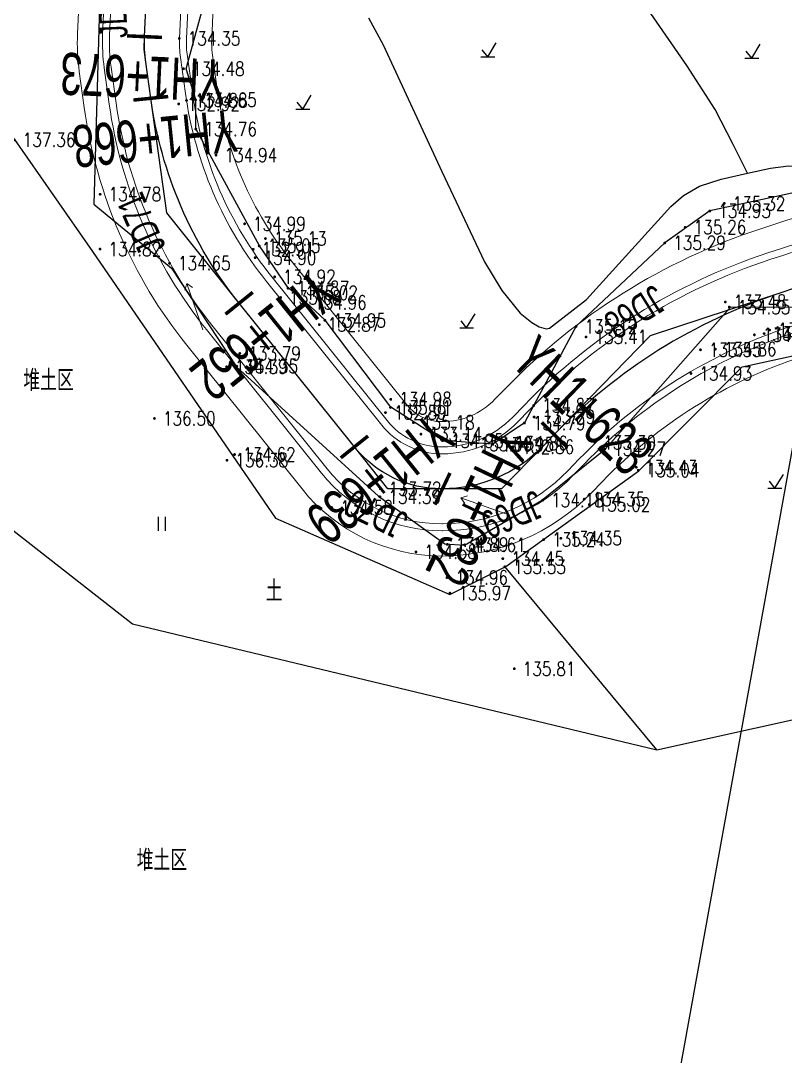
# Model space of a CAD drawing. Extents: x 529262 to 576451, y 2694391 to 2717535.
# Drawn here: x 562870.4 to 562925.1, y 2710456.8 to 2710530.8 of the extents above; entities that cross this region are included whole.
import ezdxf
from ezdxf.enums import TextEntityAlignment as Align
from ezdxf.xclip import XClip

# ---------------------------------------------------------------- set-up
doc = ezdxf.new("R2010")
doc.units = 0
doc.header["$XCLIPFRAME"] = 0
doc.linetypes.add('DASHED', pattern=[19.049999999999997, 12.7, -6.35])
for name, color, linetype in [('DMTZ', 8, 'Continuous'), ('GCD', 8, 'Continuous'), ('PP-COM', 7, 'Continuous'), ('RD-红线', 7, 'Continuous'), ('ZBTZ', 8, 'Continuous'), ('ZJ', 7, 'Continuous'), ('交点标注', 3, 'Continuous'), ('桩号标注_YH', 2, 'Continuous'), ('道路中线_04护管挡墙', 7, 'Continuous')]:
    doc.layers.add(name, color=color, linetype=linetype)
doc.layers.add('SXSS', color=5, linetype='Continuous', lineweight=0)
doc.styles.add('EICAD', font='fsdb_e.shx', dxfattribs={"width": 0.707, "height": 2, "bigfont": 'tjhzf.shx'})
doc.styles.add('HZ', font='rs.shx', dxfattribs={"width": 0.8, "bigfont": 'hztxt.shx'})
doc.styles.add('JieTuHzTxt', font='smsim.shx', dxfattribs={"width": 0.7, "bigfont": 'smfs.shx'})
doc.linetypes.add('10421', pattern='A,2,[150,AAA.SHX,S=0.5,R=0,X=0,Y=0.5],1e-11', length=2.00000000001)
doc.linetypes.add('1161', pattern='A,0,[149,AAA.SHX,S=0.15,R=0,X=0,Y=0],-1.6', length=1.6)

# ---------------------------------------------------------------- blocks, each defined once
blk = doc.blocks.new('A$C19FD0107')
at = {"layer": 'RD-红线', "color": 8, "linetype": 'Continuous', "flags": 128}
blk.add_lwpolyline([(-8049.390129506588, 16236.88963261014), (-8099.522727265954, 15960.03406273574)], dxfattribs=at)
blk = doc.blocks.new('GC200')
at = {"linetype": 'Continuous', "const_width": 0.2, "flags": 128}
blk.add_lwpolyline([(-0.1, 0, 1), (0.1, 0, 1)], format="xyb", close=True, dxfattribs=at)
blk = doc.blocks.new('gc123')
at = {"color": 8}
for p, q in [((0, 0), (1.199999999999999, 2)), ((-1, 0), (1, 0)), ((0, 0), (-0.8, 1))]:
    blk.add_line(p, q, dxfattribs=at)
blk = doc.blocks.new('gc086')
at = {"color": 8}
for p, q in [((0, 0), (7, 0)), ((7, 0), (6.180847955711008, 0.573576436351046)), ((7, 0), (6.180847955711008, -0.5735764363510459))]:
    blk.add_line(p, q, dxfattribs=at)
blk = doc.blocks.new('gc121')
at = {"color": 8}
for p, q in [((-0.5, -1), (-0.5, 1)), ((0.5, -1), (0.5, 1))]:
    blk.add_line(p, q, dxfattribs=at)

msp = doc.modelspace()

# ---------------------------------------------------------------- linework, layer by layer
at = {"layer": 'DMTZ', "linetype": '10421', "flags": 128}
for points in [[(562974.75, 2710442.749), (562972.221, 2710448.106), (562970.53, 2710457.924), (562970.588, 2710462.816), (562968.785, 2710465.91), (562965.618, 2710470.107), (562964.715, 2710471.076), (562964.683, 2710472.686), (562965.951, 2710474.902), (562968.103, 2710485.167), (562969.614, 2710489.535), (562971.349, 2710495.807), (562974.751, 2710500.717), (562975.7885147439, 2710507.82364642), (562974.8793593798, 2710510.16654406), (562971.3097883859, 2710515.17943116), (562964.213, 2710518.086), (562956.712, 2710519.931), (562939.506, 2710518.475), (562935.726, 2710518.126), (562931.762, 2710518.288), (562929.3, 2710519.315), (562919.688, 2710517.249), (562916.468, 2710514.965), (562910.131, 2710508.998), (562907.098, 2710503.349), (562906.436, 2710502.096), (562904.175, 2710500.572), (562900.581, 2710500.839), (562896.864, 2710503.212), (562892.174, 2710509.435), (562890.793, 2710510.72), (562889.538, 2710511.732), (562887.479, 2710514.751), (562882.949, 2710523.099), (562882.932, 2710525.189), (562882.2380977372, 2710527.399296024), (562883.799, 2710533.091), (562883.971, 2710540.381), (562884.533, 2710541.159), (562880.615, 2710548.025), (562877.384, 2710551.024), (562873.585, 2710553.819), (562871.27, 2710555.417), (562866.187, 2710554.863), (562864.035, 2710554.128), (562862.653, 2710554.187), (562854.416, 2710552.946), (562849.3, 2710552.984), (562844.828, 2710554.167), (562838.817, 2710556.934), (562838.273, 2710558.715), (562837.129, 2710561.856), (562835.427, 2710564.474), (562828.384, 2710572.825), (562826.351, 2710574.034), (562816.192, 2710586.281), (562809.61, 2710595.308), (562807.629, 2710596.472), (562803.713, 2710599.951), (562798.177, 2710607.245), (562792.142, 2710614.012), (562783.976, 2710622.925), (562784.5828301851, 2710624.317657849), (562785.211, 2710624.551), (562787.2, 2710623.094), (562788.7788755939, 2710623.401217018), (562790.508, 2710625.592), (562788.742, 2710630.515), (562788.088, 2710634.638), (562786.78, 2710636.602), (562786.639, 2710640.923), (562787.825, 2710645.241), (562787.853, 2710649.099), (562784.409, 2710653.639), (562785.16, 2710656.358), (562788.285, 2710662.328), (562794.012, 2710668.105), (562797.95, 2710670.849), (562807.487, 2710674.38), (562815.068, 2710676.668), (562817.722, 2710679.886), (562819.808, 2710683.864), (562817.75, 2710692.913), (562819.815, 2710697.495), (562820.162, 2710700.927), (562819.299, 2710705.399), (562817.923, 2710708.322), (562815.977, 2710712.962), (562813.994, 2710719.447), (562811.415, 2710723.52), (562810.6813922131, 2710763.290965233), (562817.6759100298, 2710808.527753309), (562821.8706644834, 2710812.379483276)], [(562841.557, 2710548.639), (562847.9101189369, 2710545.822057321), (562851.6253475606, 2710544.98462709), (562858.266, 2710543.426), (562860.507, 2710543.332), (562868.946, 2710546.524), (562874.207, 2710544.055), (562875.139, 2710542.395), (562876.284, 2710540.199), (562875.6569799479, 2710517.710590817)], [(562875.6569799479, 2710517.710590817), (562881.2096401585, 2710513.136962484), (562885.8431388825, 2710506.104024294), (562896.000156, 2710496.867496503), (562900.7433575162, 2710493.456907781), (562902.1508789615, 2710493.360564189), (562907.6460523225, 2710496.539927071), (562912.2171274893, 2710500.241607559), (562921.1455004993, 2710510.357186281), (562930.0326638538, 2710510.406242661), (562938.4989639116, 2710510.977422099), (562949.5544111542, 2710513.397228802), (562960.7241838808, 2710510.917154916), (562965.900569844, 2710508.986744726), (562966.3440000489, 2710506.266222232), (562965.2347387028, 2710499.058734157), (562962.1308346156, 2710488.921390429), (562959.7643030626, 2710481.926135489), (562959.3002978488, 2710474.520269713), (562961.6937498626, 2710463.040329047), (562963.5581915622, 2710459.007735341), (562967.210702914, 2710448.677929373), (562970.6649546735, 2710436.492808566), (562971.9549540539, 2710429.863424606), (562968.7550809688, 2710422.750517037), (562967.8558039883, 2710417.670041609), (562961.7334924304, 2710408.390111475), (562959.0452154493, 2710402.617356841), (562949.5074524239, 2710394.865299786), (562946.6224902859, 2710390.925632931), (562942.6737345892, 2710379.153828388), (562939.6081059823, 2710372.623244184), (562934.0775555337, 2710360.813837247), (562930.1231819652, 2710353.403101703), (562927.2984181283, 2710352.257563191)]]:
    msp.add_lwpolyline(points, dxfattribs=at)
at = {"layer": 'DMTZ', "linetype": '10421'}
for points in [[(562851.6253475606, 2710544.98462709), (562856.7621717792, 2710535.737266185), (562865.932, 2710526.987), (562869.974, 2710522.335), (562875.5631839988, 2710514.346548987)], [(562875.5631839988, 2710514.346548987), (562888.6289473693, 2710495.290743354), (562901.1039390189, 2710489.842846645), (562905.0860591556, 2710491.836516971), (562914.5993318317, 2710498.673232114), (562921.9861655416, 2710506.108200987), (562928.7880964784, 2710507.585175563), (562940.8005022918, 2710508.345655843), (562947.4589568337, 2710509.7851253), (562960.3125644285, 2710508.266639141), (562962.9493382861, 2710506.973056026), (562963.7163984707, 2710505.439924085), (562962.997191582, 2710501.625466816), (562960.00726708, 2710489.672574984), (562957.2688824977, 2710483.40365115), (562956.7657788033, 2710474.443040417), (562958.1761867136, 2710463.187400912), (562963.3491733274, 2710448.930670954), (562968.1346102675, 2710435.076508506), (562966.6111219786, 2710428.484569198), (562964.283, 2710426.124)], [(562859.8497388082, 2710502.248493188), (562878.4213185481, 2710487.748831274), (562915.8853067025, 2710478.730757921), (562929.8618966059, 2710481.834375524), (562947.7578474227, 2710478.804650787), (562952.276, 2710466.641), (562956.312, 2710458.678), (562957.437, 2710448.749), (562960.849, 2710434.711), (562962.894, 2710429.434), (562964.283, 2710426.124), (562963.631, 2710423.873), (562959.426, 2710415.623), (562955.6416309146, 2710407.193488419), (562937.3592726418, 2710382.773345858), (562927.2458438115, 2710362.079754581), (562924.8596661334, 2710351.275596694), (562923.9404885652, 2710345.47398368), (562923.6828423964, 2710342.281494865)]]:
    msp.add_lwpolyline(points, dxfattribs=at)
at = {"layer": 'ZBTZ', "linetype": 'Continuous'}
for points in [[(562922.3766494417, 2710519.937038125), (562924.0133767237, 2710520.299625708), (562925.2936494417, 2710520.454038125), (562927.8540172962, 2710520.370736363), (562930.1186494417, 2710520.165038125), (562932.5596494417, 2710519.939038124), (562931.7068956412, 2710521.87804618), (562930.2376494417, 2710524.782038125), (562925.6206494417, 2710531.848038124), (562922.9256494417, 2710536.053038124), (562918.5296494417, 2710542.466038125), (562913.6286494418, 2710550.990038124), (562912.3865977722, 2710553.619537732), (562911.1656494417, 2710556.720038124), (562910.5524483002, 2710558.359675947), (562909.8684426473, 2710560.753282866), (562909.7576494417, 2710561.488038125), (562909.7940895812, 2710562.106193235), (562910.0186494417, 2710562.532038125)], [(562895.2716494417, 2710531.036038124), (562896.3290630884, 2710529.102153602), (562900.5286494417, 2710520.043038125), (562903.5716494417, 2710513.604038124), (562904.8148236907, 2710511.543826762), (562906.1166494417, 2710509.943038125), (562906.9465620001, 2710509.269224575), (562907.4717036072, 2710508.964357486), (562907.9776494417, 2710508.807038125), (562908.2256494417, 2710508.864038125), (562910.8676494417, 2710510.905038124), (562916.8806494417, 2710517.551038125), (562917.7888067869, 2710518.34983106), (562918.9446494417, 2710519.010038124), (562920.491482545, 2710519.511297117), (562922.3766494417, 2710519.937038125), (562921.3558813888, 2710521.986197375), (562920.0586494417, 2710524.490038124), (562918.0284625746, 2710527.622552531), (562910.0605331532, 2710539.186545534)]]:
    msp.add_lwpolyline(points, dxfattribs=at)
at = {"layer": 'ZBTZ', "linetype": '1161', "flags": 128}
msp.add_lwpolyline([(562915.8853067025, 2710478.730757921), (562905.034, 2710491.83)], dxfattribs=at)
at = {"layer": '交点标注', "linetype": 'DASHED'}
for p, q in [((562879.2333940351, 2710528.772393317), (562879.2747124804, 2710529.690023323)), ((562879.359936114, 2710527.862591612), (562879.2333940351, 2710528.772393317)), ((562880.857956334, 2710517.092250531), (562879.7185765357, 2710525.284068562)), ((562886.0341175668, 2710510.641558795), (562880.857956334, 2710517.092250531)), ((562924.7505384476, 2710511.385920422), (562915.4072815564, 2710508.3119717)), ((562915.4072815564, 2710508.3119717), (562908.5550585868, 2710501.255580947)), ((562896.6728346694, 2710497.383261495), (562894.2710007182, 2710500.376501026)), ((562907.7404904547, 2710500.416742068), (562904.7947798234, 2710497.383261495)), ((562900.5105799988, 2710497.383261495), (562896.6728346694, 2710497.383261495)), ((562904.7947798234, 2710497.383261495), (562900.5663976846, 2710497.383261495))]:
    msp.add_line(p, q, dxfattribs=at)
at = {"layer": '桩号标注_YH', "const_width": 0.25}
for points in [[(562878.0259777205, 2710529.746250537), (562880.5234472402, 2710529.633796108)], [(562878.4748717346, 2710525.158775433), (562880.9622813365, 2710525.409361691)], [(562885.0591833041, 2710509.859252471), (562887.0090518293, 2710511.423865118)], [(562909.451820183, 2710500.384766018), (562907.6582969904, 2710502.126395875)], [(562893.2960664557, 2710499.594194702), (562895.2459349809, 2710501.158807349)], [(562900.0296486077, 2710496.254368042), (562901.1031467614, 2710498.512154948)]]:
    msp.add_lwpolyline(points, dxfattribs=at)
at = {"layer": '道路中线_04护管挡墙', "color": 8, "lineweight": 0}
for points in [[(562960.0764426859, 2710519.149268597), (562940.9816723407, 2710519.014932569, 0.07785977487481188), (562924.2409722245, 2710516.271380206), (562923.2504315012, 2710515.945490484, 0.1211447737828787), (562905.1114940571, 2710504.599510272), (562904.2969259251, 2710503.760671393, -0.2027299054131762), (562900.5663976846, 2710502.183261495), (562900.5105799993, 2710502.183261495, -0.2274502999238885), (562898.014748287, 2710503.380557308), (562889.7778651353, 2710513.645615076, -0.1353204298636679), (562884.4728106692, 2710525.945323281), (562884.1141702477, 2710528.523846331, -0.0458315151886478), (562884.0698539581, 2710529.47411082), (562884.2054543832, 2710532.48562343, 0.1198428865834976), (562881.0421636851, 2710548.624463084, 0.2913589288568197), (562873.4720723897, 2710553.494574644), (562863.7713512237, 2710553.539733984, -0.07864198354872523), (562849.8244240409, 2710555.81361488), (562849.1654211673, 2710556.030961242, -0.1356490869078674), (562837.9956920339, 2710563.481106193), (562821.3256918369, 2710582.761487902, 0.002774951701476491)], [(562960.0891057794, 2710517.34931314), (562940.9943354344, 2710517.214977113, 0.07785977487458612), (562924.8035123294, 2710514.561541433), (562923.8129716062, 2710514.235651711, 0.1211447737826425), (562906.4028307557, 2710503.345536775), (562905.5882626236, 2710502.506697896, -0.2027299054130448), (562900.5663976846, 2710500.383261495), (562900.5105799993, 2710500.383261495, -0.2274502999230807), (562896.6108429488, 2710502.254036202), (562888.3739597971, 2710512.519093971, -0.1353204298614418), (562882.6899728691, 2710525.697352761), (562882.3313324476, 2710528.275875811, -0.04583151519263945), (562882.271675904, 2710529.555078009), (562882.407276329, 2710532.566590618, 0.1198428865827126), (562879.4076041153, 2710547.870662704, 0.2913589288522363), (562873.4636930197, 2710551.694594148), (562863.7629718538, 2710551.739753488, -0.07864198354886269), (562849.2606360662, 2710554.104187163), (562848.6016331929, 2710554.321533524, -0.1356490869093062), (562836.634066264, 2710562.303831687), (562819.9640660669, 2710581.584213396, 0.002774951700734579)], [(562960.0926233053, 2710516.849325514), (562940.9978529605, 2710516.714989486, 0.07785977487405749), (562924.9597734696, 2710514.086586218), (562923.9692327464, 2710513.760696496, 0.1211447737834337), (562906.7615353942, 2710502.997210803), (562905.9469672622, 2710502.158371924, -0.2027299054123823), (562900.5663976846, 2710499.883261495), (562900.5105799993, 2710499.883261495, -0.2274502999202417), (562896.2208692437, 2710501.941113672), (562887.983986092, 2710512.206171441, -0.1353204298607456), (562882.1947401469, 2710525.628472061), (562881.8360997253, 2710528.206995111, -0.04583151519601886), (562881.7721820001, 2710529.577568894), (562881.907782425, 2710532.589081504, 0.1198428865818376), (562878.9535597904, 2710547.661273709, 0.2913589288501084), (562873.461365417, 2710551.194599565), (562863.760644251, 2710551.239758905, -0.07864198354923836), (562849.1040282954, 2710553.62934613), (562848.4450254221, 2710553.846692492, -0.1356490869085176), (562836.2558368836, 2710561.976810991), (562819.5858366863, 2710581.2571927, 0.002774951701197553)], [(562960.1277985658, 2710511.849449246), (562941.0330282209, 2710511.715113217, 0.07785977487408338), (562926.5223848721, 2710509.33703407), (562925.5318441496, 2710509.011144348, 0.121144773783214), (562910.3485817793, 2710499.51395109), (562909.5340136472, 2710498.675112211, -0.2027299054153751), (562900.5663976845, 2710494.883261495), (562900.5105799993, 2710494.883261495, -0.2274502999179158), (562892.3211321931, 2710498.811888379), (562884.0842490415, 2710509.076946148, -0.1353204298611596), (562877.2424129244, 2710524.939665063), (562876.8837725028, 2710527.518188113, -0.04583151519621963), (562876.7772429608, 2710529.80247775), (562876.9128433858, 2710532.813990361, 0.1198428865804356), (562874.413116541, 2710545.567383765, 0.2913589289040054), (562873.4380893894, 2710546.194653743), (562863.7373682233, 2710546.239813083, -0.07864198354872373), (562847.5379505882, 2710548.880935805), (562846.8789477164, 2710549.098282166, -0.1356490869093173), (562832.4735430783, 2710558.70660403), (562815.8035428809, 2710577.986985738, 0.002774951701059936)], [(562960.1313160921, 2710511.349461619), (562941.036545747, 2710511.215125591, 0.07785977487389538), (562926.6786460123, 2710508.862078855), (562925.6881052899, 2710508.536189134, 0.1211447737830839), (562910.7072864177, 2710499.165625119), (562909.8927182858, 2710498.32678624, -0.2027299054125722), (562900.5663976845, 2710494.383261495), (562900.5105799993, 2710494.383261495, -0.2274502999167316), (562891.931158488, 2710498.49896585), (562883.6942753365, 2710508.764023619, -0.1353204298605835), (562876.7471802022, 2710524.870784363), (562876.3885397805, 2710527.449307413, -0.04583151519803157), (562876.2777490568, 2710529.824968636), (562876.4133494819, 2710532.836481246, 0.1198428865793401), (562873.9590722161, 2710545.35799477, 0.2913589290118623), (562873.4357617868, 2710545.694659161), (562863.7350406204, 2710545.739818501, -0.0786419835490617), (562847.3813428174, 2710548.406094772), (562846.7223399457, 2710548.623441134, -0.1356490869086601), (562832.0953136978, 2710558.379583333), (562815.4253135003, 2710577.659965042, 0.002774951701172944)], [(562960.1439791888, 2710509.549506162), (562941.0492088407, 2710509.415170134, 0.07785977487401832), (562927.2411861172, 2710507.152240082), (562926.2506453947, 2710506.826350361, 0.1211447737820734), (562911.9986231164, 2710497.911651622), (562911.1840549848, 2710497.072812743, -0.2027299054146305), (562900.5663976844, 2710492.583261495), (562900.5105799993, 2710492.583261495, -0.2274502999174225), (562890.5272531498, 2710497.372444744), (562882.2903699982, 2710507.637502513, -0.1353204298622606), (562874.9643424021, 2710524.622813843), (562874.6057019804, 2710527.201336893, -0.04583151519877821), (562874.4795710027, 2710529.905935824), (562874.6151714277, 2710532.917448435, 0.1120816793600132), (562872.6369999995, 2710543.898358097), (562863.7266612505, 2710543.939838005, -0.07864198354916853), (562846.8175548429, 2710546.696667055), (562846.1585519711, 2710546.914013417, -0.1356490869097355), (562830.733687928, 2710557.202308827), (562814.0636877305, 2710576.482690536, 0.002774951700290915)]]:
    msp.add_lwpolyline(points, format="xyb", dxfattribs=at)
at = {"layer": '道路中线_04护管挡墙', "color": 1}
msp.add_lwpolyline([(562960.1102109355, 2710514.34938738), (562941.0154405907, 2710514.215051352, 0.07785977487436221), (562925.7410791708, 2710511.711810144), (562924.750538448, 2710511.385920422, 0.1211447737825244), (562908.5550585868, 2710501.255580947), (562907.7404904547, 2710500.416742068, -0.202729905414253), (562900.5663976846, 2710497.383261495), (562900.5105799993, 2710497.383261495, -0.227450299918715), (562894.2710007183, 2710500.376501026), (562886.0341175668, 2710510.641558795, -0.1353204298609698), (562879.7185765356, 2710525.284068562), (562879.359936114, 2710527.862591612, -0.04583151519614436), (562879.2747124804, 2710529.690023323), (562879.4103129054, 2710532.701535932, 0.119842886581195), (562876.6833381657, 2710546.614328737, 0.2913589288582348), (562873.4497274032, 2710548.694626654), (562863.7490062371, 2710548.739785994, -0.07864198354945165), (562848.3209894417, 2710551.255140968), (562847.6619865693, 2710551.472487329, -0.135649086908951), (562834.364689981, 2710560.34170751), (562817.6946897836, 2710579.622089219, 0.002774951701132185)], format="xyb", dxfattribs=at)

# ---------------------------------------------------------------- block references
at = {"layer": 'GCD', "linetype": 'Continuous'}
ref = msp.add_blockref('GC200', (562881.750954099, 2710529.560554978, 134.352), dxfattribs=dict(at, xscale=0.5, yscale=0.5, zscale=0.5))
ref.add_attrib('height', '134.35', dxfattribs={"linetype": 'Continuous', "height": 1, "style": 'HZ', "width": 0.8}).set_placement((562882.350954099, 2710529.560554978, 134.352), align=Align.MIDDLE_LEFT)
at = {"layer": 'GCD', "color": 3, "linetype": 'Continuous'}
ref = msp.add_blockref('GC200', (562882.0566552576, 2710527.39318991, 134.479), dxfattribs=dict(at, xscale=0.5, yscale=0.5, zscale=0.5))
ref.add_attrib('height', '134.48', dxfattribs={"linetype": 'Continuous', "height": 1, "style": 'HZ', "width": 0.8}).set_placement((562882.6566552576, 2710527.39318991, 134.479), align=Align.MIDDLE_LEFT)
at = {"layer": 'GCD', "linetype": 'Continuous'}
ref = msp.add_blockref('GC200', (562881.7129540989, 2710524.882554979, 132.918), dxfattribs=dict(at, xscale=0.5, yscale=0.5, zscale=0.5))
ref.add_attrib('height', '132.92', dxfattribs={"linetype": 'Continuous', "height": 1, "style": 'HZ', "width": 0.8}).set_placement((562882.3129540989, 2710524.882554979, 132.918), align=Align.MIDDLE_LEFT)
ref = msp.add_blockref('GC200', (562882.270954099, 2710525.130554979, 134.883), dxfattribs=dict(at, xscale=0.5, yscale=0.5, zscale=0.5))
ref.add_attrib('height', '134.88', dxfattribs={"linetype": 'Continuous', "height": 1, "style": 'HZ', "width": 0.8}).set_placement((562882.870954099, 2710525.130554979, 134.883), align=Align.MIDDLE_LEFT)
at = {"layer": 'GCD', "color": 3, "linetype": 'Continuous'}
ref = msp.add_blockref('GC200', (562882.9196552576, 2710525.17318991, 134.65), dxfattribs=dict(at, xscale=0.5, yscale=0.5, zscale=0.5))
ref.add_attrib('height', '134.65', dxfattribs={"linetype": 'Continuous', "height": 1, "style": 'HZ', "width": 0.8}).set_placement((562883.5196552576, 2710525.17318991, 134.65), align=Align.MIDDLE_LEFT)
ref = msp.add_blockref('GC200', (562882.9366552576, 2710523.08318991, 134.755), dxfattribs=dict(at, xscale=0.5, yscale=0.5, zscale=0.5))
ref.add_attrib('height', '134.76', dxfattribs={"linetype": 'Continuous', "height": 1, "style": 'HZ', "width": 0.8}).set_placement((562883.5366552576, 2710523.08318991, 134.755), align=Align.MIDDLE_LEFT)
ref = msp.add_blockref('GC200', (562869.9616552576, 2710522.31918991, 137.355), dxfattribs=dict(at, xscale=0.5, yscale=0.5, zscale=0.5))
ref.add_attrib('height', '137.36', dxfattribs={"linetype": 'Continuous', "height": 1, "style": 'HZ', "width": 0.8}).set_placement((562870.5616552576, 2710522.31918991, 137.355), align=Align.MIDDLE_LEFT)
at = {"layer": 'GCD', "linetype": 'Continuous'}
ref = msp.add_blockref('GC200', (562884.382954099, 2710521.222554978, 134.935), dxfattribs=dict(at, xscale=0.5, yscale=0.5, zscale=0.5))
ref.add_attrib('height', '134.94', dxfattribs={"linetype": 'Continuous', "height": 1, "style": 'HZ', "width": 0.8}).set_placement((562884.982954099, 2710521.222554978, 134.935), align=Align.MIDDLE_LEFT)
ref = msp.add_blockref('GC200', (562876.0973962892, 2710518.428970991, 134.78), dxfattribs=dict(at, xscale=0.5, yscale=0.5, zscale=0.5))
ref.add_attrib('height', '134.78', dxfattribs={"linetype": 'Continuous', "height": 1, "style": 'HZ', "width": 0.8}).set_placement((562876.6973962892, 2710518.428970991, 134.78), align=Align.MIDDLE_LEFT)
ref = msp.add_blockref('GC200', (562920.706954099, 2710517.774554979, 135.323), dxfattribs=dict(at, xscale=0.5, yscale=0.5, zscale=0.5))
ref.add_attrib('height', '135.32', dxfattribs={"linetype": 'Continuous', "height": 1, "style": 'HZ', "width": 0.8}).set_placement((562921.306954099, 2710517.774554979, 135.323), align=Align.MIDDLE_LEFT)
at = {"layer": 'GCD', "color": 3, "linetype": 'Continuous'}
ref = msp.add_blockref('GC200', (562919.6756552575, 2710517.23318991, 134.933), dxfattribs=dict(at, xscale=0.5, yscale=0.5, zscale=0.5))
ref.add_attrib('height', '134.93', dxfattribs={"linetype": 'Continuous', "height": 1, "style": 'HZ', "width": 0.8}).set_placement((562920.2756552575, 2710517.23318991, 134.933), align=Align.MIDDLE_LEFT)
at = {"layer": 'GCD', "linetype": 'Continuous'}
ref = msp.add_blockref('GC200', (562886.423954099, 2710516.318554979, 134.986), dxfattribs=dict(at, xscale=0.5, yscale=0.5, zscale=0.5))
ref.add_attrib('height', '134.99', dxfattribs={"linetype": 'Continuous', "height": 1, "style": 'HZ', "width": 0.8}).set_placement((562887.0239540989, 2710516.318554979, 134.986), align=Align.MIDDLE_LEFT)
ref = msp.add_blockref('GC200', (562917.914954099, 2710516.066554978, 135.256), dxfattribs=dict(at, xscale=0.5, yscale=0.5, zscale=0.5))
ref.add_attrib('height', '135.26', dxfattribs={"linetype": 'Continuous', "height": 1, "style": 'HZ', "width": 0.8}).set_placement((562918.514954099, 2710516.066554978, 135.256), align=Align.MIDDLE_LEFT)
ref = msp.add_blockref('GC200', (562887.912954099, 2710515.264554979, 135.129), dxfattribs=dict(at, xscale=0.5, yscale=0.5, zscale=0.5))
ref.add_attrib('height', '135.13', dxfattribs={"linetype": 'Continuous', "height": 1, "style": 'HZ', "width": 0.8}).set_placement((562888.512954099, 2710515.264554979, 135.129), align=Align.MIDDLE_LEFT)
ref = msp.add_blockref('GC200', (562876.0909132626, 2710514.513576439, 134.82), dxfattribs=dict(at, xscale=0.5, yscale=0.5, zscale=0.5))
ref.add_attrib('height', '134.82', dxfattribs={"linetype": 'Continuous', "height": 1, "style": 'HZ', "width": 0.8}).set_placement((562876.6909132625, 2710514.513576439, 134.82), align=Align.MIDDLE_LEFT)
ref = msp.add_blockref('GC200', (562887.0399371604, 2710514.500441444, 132.907), dxfattribs=dict(at, xscale=0.5, yscale=0.5, zscale=0.5))
ref.add_attrib('height', '132.91', dxfattribs={"linetype": 'Continuous', "height": 1, "style": 'HZ', "width": 0.8}).set_placement((562887.6399371604, 2710514.500441444, 132.907), align=Align.MIDDLE_LEFT)
at = {"layer": 'GCD', "color": 3, "linetype": 'Continuous'}
ref = msp.add_blockref('GC200', (562887.4666552576, 2710514.735189911, 135.054), dxfattribs=dict(at, xscale=0.5, yscale=0.5, zscale=0.5))
ref.add_attrib('height', '135.05', dxfattribs={"linetype": 'Continuous', "height": 1, "style": 'HZ', "width": 0.8}).set_placement((562888.0666552576, 2710514.735189911, 135.054), align=Align.MIDDLE_LEFT)
ref = msp.add_blockref('GC200', (562916.4556552576, 2710514.94918991, 135.289), dxfattribs=dict(at, xscale=0.5, yscale=0.5, zscale=0.5))
ref.add_attrib('height', '135.29', dxfattribs={"linetype": 'Continuous', "height": 1, "style": 'HZ', "width": 0.8}).set_placement((562917.0556552575, 2710514.94918991, 135.289), align=Align.MIDDLE_LEFT)
at = {"layer": 'GCD', "linetype": 'Continuous'}
ref = msp.add_blockref('GC200', (562887.179954099, 2710513.896554979, 134.904), dxfattribs=dict(at, xscale=0.5, yscale=0.5, zscale=0.5))
ref.add_attrib('height', '134.90', dxfattribs={"linetype": 'Continuous', "height": 1, "style": 'HZ', "width": 0.8}).set_placement((562887.779954099, 2710513.896554979, 134.904), align=Align.MIDDLE_LEFT)
ref = msp.add_blockref('GC200', (562881.0559540989, 2710513.498554979, 134.646), dxfattribs=dict(at, xscale=0.5, yscale=0.5, zscale=0.5))
ref.add_attrib('height', '134.65', dxfattribs={"linetype": 'Continuous', "height": 1, "style": 'HZ', "width": 0.8}).set_placement((562881.6559540989, 2710513.498554979, 134.646), align=Align.MIDDLE_LEFT)
ref = msp.add_blockref('GC200', (562888.571954099, 2710512.525554979, 134.922), dxfattribs=dict(at, xscale=0.5, yscale=0.5, zscale=0.5))
ref.add_attrib('height', '134.92', dxfattribs={"linetype": 'Continuous', "height": 1, "style": 'HZ', "width": 0.8}).set_placement((562889.171954099, 2710512.525554979, 134.922), align=Align.MIDDLE_LEFT)
at = {"layer": 'GCD', "color": 3, "linetype": 'Continuous'}
ref = msp.add_blockref('GC200', (562889.5256552575, 2710511.71618991, 134.87), dxfattribs=dict(at, xscale=0.5, yscale=0.5, zscale=0.5))
ref.add_attrib('height', '134.87', dxfattribs={"linetype": 'Continuous', "height": 1, "style": 'HZ', "width": 0.8}).set_placement((562890.1256552575, 2710511.71618991, 134.87), align=Align.MIDDLE_LEFT)
ref = msp.add_blockref('GC200', (562889.0006552576, 2710511.05118991, 133.682), dxfattribs=dict(at, xscale=0.5, yscale=0.5, zscale=0.5))
ref.add_attrib('height', '133.68', dxfattribs={"linetype": 'Continuous', "height": 1, "style": 'HZ', "width": 0.8}).set_placement((562889.6006552576, 2710511.05118991, 133.682), align=Align.MIDDLE_LEFT)
at = {"layer": 'GCD', "linetype": 'Continuous'}
ref = msp.add_blockref('GC200', (562890.157954099, 2710511.377554979, 135.021), dxfattribs=dict(at, xscale=0.5, yscale=0.5, zscale=0.5))
ref.add_attrib('height', '135.02', dxfattribs={"linetype": 'Continuous', "height": 1, "style": 'HZ', "width": 0.8}).set_placement((562890.757954099, 2710511.377554979, 135.021), align=Align.MIDDLE_LEFT)
at = {"layer": 'GCD', "color": 3, "linetype": 'Continuous'}
ref = msp.add_blockref('GC200', (562890.7806552575, 2710510.704189911, 134.958), dxfattribs=dict(at, xscale=0.5, yscale=0.5, zscale=0.5))
ref.add_attrib('height', '134.96', dxfattribs={"linetype": 'Continuous', "height": 1, "style": 'HZ', "width": 0.8}).set_placement((562891.3806552575, 2710510.704189911, 134.958), align=Align.MIDDLE_LEFT)
at = {"layer": 'GCD', "linetype": 'Continuous'}
ref = msp.add_blockref('GC200', (562920.784954099, 2710510.731554979, 133.483), dxfattribs=dict(at, xscale=0.5, yscale=0.5, zscale=0.5))
ref.add_attrib('height', '133.48', dxfattribs={"linetype": 'Continuous', "height": 1, "style": 'HZ', "width": 0.8}).set_placement((562921.384954099, 2710510.731554979, 133.483), align=Align.MIDDLE_LEFT)
ref = msp.add_blockref('GC200', (562921.065954099, 2710510.371554979, 134.352), dxfattribs=dict(at, xscale=0.5, yscale=0.5, zscale=0.5))
ref.add_attrib('height', '134.35', dxfattribs={"linetype": 'Continuous', "height": 1, "style": 'HZ', "width": 0.8}).set_placement((562921.6659540989, 2710510.371554979, 134.352), align=Align.MIDDLE_LEFT)
at = {"layer": 'GCD', "color": 3, "linetype": 'Continuous'}
ref = msp.add_blockref('GC200', (562892.1616552576, 2710509.41918991, 134.947), dxfattribs=dict(at, xscale=0.5, yscale=0.5, zscale=0.5))
ref.add_attrib('height', '134.95', dxfattribs={"linetype": 'Continuous', "height": 1, "style": 'HZ', "width": 0.8}).set_placement((562892.7616552575, 2710509.41918991, 134.947), align=Align.MIDDLE_LEFT)
at = {"layer": 'GCD', "linetype": 'Continuous'}
ref = msp.add_blockref('GC200', (562891.7596963985, 2710509.117083536, 132.87), dxfattribs=dict(at, xscale=0.5, yscale=0.5, zscale=0.5))
ref.add_attrib('height', '132.87', dxfattribs={"linetype": 'Continuous', "height": 1, "style": 'HZ', "width": 0.8}).set_placement((562892.3596963985, 2710509.117083536, 132.87), align=Align.MIDDLE_LEFT)
at = {"layer": 'GCD', "color": 3, "linetype": 'Continuous'}
ref = msp.add_blockref('GC200', (562910.1186552576, 2710508.98218991, 135.12), dxfattribs=dict(at, xscale=0.5, yscale=0.5, zscale=0.5))
ref.add_attrib('height', '135.12', dxfattribs={"linetype": 'Continuous', "height": 1, "style": 'HZ', "width": 0.8}).set_placement((562910.7186552576, 2710508.98218991, 135.12), align=Align.MIDDLE_LEFT)
at = {"layer": 'GCD', "linetype": 'Continuous'}
ref = msp.add_blockref('GC200', (562923.949954099, 2710508.735554979, 135.085), dxfattribs=dict(at, xscale=0.5, yscale=0.5, zscale=0.5))
ref.add_attrib('height', '135.09', dxfattribs={"linetype": 'Continuous', "height": 1, "style": 'HZ', "width": 0.8}).set_placement((562924.549954099, 2710508.735554979, 135.085), align=Align.MIDDLE_LEFT)
ref = msp.add_blockref('GC200', (562910.831954099, 2710508.234554979, 135.414), dxfattribs=dict(at, xscale=0.5, yscale=0.5, zscale=0.5))
ref.add_attrib('height', '135.41', dxfattribs={"linetype": 'Continuous', "height": 1, "style": 'HZ', "width": 0.8}).set_placement((562911.431954099, 2710508.234554979, 135.414), align=Align.MIDDLE_LEFT)
at = {"layer": 'GCD', "color": 3, "linetype": 'Continuous'}
ref = msp.add_blockref('GC200', (562922.8646552576, 2710508.38418991, 134.964), dxfattribs=dict(at, xscale=0.5, yscale=0.5, zscale=0.5))
ref.add_attrib('height', '134.96', dxfattribs={"linetype": 'Continuous', "height": 1, "style": 'HZ', "width": 0.8}).set_placement((562923.4646552575, 2710508.38418991, 134.964), align=Align.MIDDLE_LEFT)
at = {"layer": 'GCD', "linetype": 'Continuous'}
ref = msp.add_blockref('GC200', (562923.5609540989, 2710508.473554979, 134.56), dxfattribs=dict(at, xscale=0.5, yscale=0.5, zscale=0.5))
ref.add_attrib('height', '134.56', dxfattribs={"linetype": 'Continuous', "height": 1, "style": 'HZ', "width": 0.8}).set_placement((562924.1609540989, 2710508.473554979, 134.56), align=Align.MIDDLE_LEFT)
at = {"layer": 'GCD', "color": 3, "linetype": 'Continuous'}
ref = msp.add_blockref('GC200', (562919.0096552576, 2710507.31518991, 133.553), dxfattribs=dict(at, xscale=0.5, yscale=0.5, zscale=0.5))
ref.add_attrib('height', '133.55', dxfattribs={"linetype": 'Continuous', "height": 1, "style": 'HZ', "width": 0.8}).set_placement((562919.6096552575, 2710507.31518991, 133.553), align=Align.MIDDLE_LEFT)
ref = msp.add_blockref('GC200', (562920.0736552576, 2710507.363189911, 134.86), dxfattribs=dict(at, xscale=0.5, yscale=0.5, zscale=0.5))
ref.add_attrib('height', '134.86', dxfattribs={"linetype": 'Continuous', "height": 1, "style": 'HZ', "width": 0.8}).set_placement((562920.6736552576, 2710507.363189911, 134.86), align=Align.MIDDLE_LEFT)
at = {"layer": 'GCD', "linetype": 'Continuous'}
ref = msp.add_blockref('GC200', (562886.079954099, 2710507.056554979, 133.791), dxfattribs=dict(at, xscale=0.5, yscale=0.5, zscale=0.5))
ref.add_attrib('height', '133.79', dxfattribs={"linetype": 'Continuous', "height": 1, "style": 'HZ', "width": 0.8}).set_placement((562886.679954099, 2710507.056554979, 133.791), align=Align.MIDDLE_LEFT)
ref = msp.add_blockref('GC200', (562885.132954099, 2710506.100554978, 134.387), dxfattribs=dict(at, xscale=0.5, yscale=0.5, zscale=0.5))
ref.add_attrib('height', '134.39', dxfattribs={"linetype": 'Continuous', "height": 1, "style": 'HZ', "width": 0.8}).set_placement((562885.732954099, 2710506.100554978, 134.387), align=Align.MIDDLE_LEFT)
ref = msp.add_blockref('GC200', (562885.863954099, 2710506.142554978, 134.349), dxfattribs=dict(at, xscale=0.5, yscale=0.5, zscale=0.5))
ref.add_attrib('height', '134.35', dxfattribs={"linetype": 'Continuous', "height": 1, "style": 'HZ', "width": 0.8}).set_placement((562886.463954099, 2710506.142554978, 134.349), align=Align.MIDDLE_LEFT)
at = {"layer": 'GCD', "color": 3, "linetype": 'Continuous'}
ref = msp.add_blockref('GC200', (562918.3276552575, 2710505.62418991, 134.929), dxfattribs=dict(at, xscale=0.5, yscale=0.5, zscale=0.5))
ref.add_attrib('height', '134.93', dxfattribs={"linetype": 'Continuous', "height": 1, "style": 'HZ', "width": 0.8}).set_placement((562918.9276552575, 2710505.62418991, 134.929), align=Align.MIDDLE_LEFT)
ref = msp.add_blockref('GC200', (562896.8696552576, 2710503.77718991, 134.981), dxfattribs=dict(at, xscale=0.5, yscale=0.5, zscale=0.5))
ref.add_attrib('height', '134.98', dxfattribs={"linetype": 'Continuous', "height": 1, "style": 'HZ', "width": 0.8}).set_placement((562897.4696552575, 2710503.77718991, 134.981), align=Align.MIDDLE_LEFT)
at = {"layer": 'GCD', "linetype": 'Continuous'}
ref = msp.add_blockref('GC200', (562896.494028905, 2710502.830922296, 132.89), dxfattribs=dict(at, xscale=0.5, yscale=0.5, zscale=0.5))
ref.add_attrib('height', '132.89', dxfattribs={"linetype": 'Continuous', "height": 1, "style": 'HZ', "width": 0.8}).set_placement((562897.094028905, 2710502.830922296, 132.89), align=Align.MIDDLE_LEFT)
at = {"layer": 'GCD', "color": 3, "linetype": 'Continuous'}
ref = msp.add_blockref('GC200', (562896.8516552575, 2710503.19618991, 135.013), dxfattribs=dict(at, xscale=0.5, yscale=0.5, zscale=0.5))
ref.add_attrib('height', '135.01', dxfattribs={"linetype": 'Continuous', "height": 1, "style": 'HZ', "width": 0.8}).set_placement((562897.4516552575, 2710503.19618991, 135.013), align=Align.MIDDLE_LEFT)
ref = msp.add_blockref('GC200', (562907.0856552576, 2710503.33318991, 134.866), dxfattribs=dict(at, xscale=0.5, yscale=0.5, zscale=0.5))
ref.add_attrib('height', '134.87', dxfattribs={"linetype": 'Continuous', "height": 1, "style": 'HZ', "width": 0.8}).set_placement((562907.6856552575, 2710503.33318991, 134.866), align=Align.MIDDLE_LEFT)
at = {"layer": 'GCD', "linetype": 'Continuous'}
ref = msp.add_blockref('GC200', (562879.9799540989, 2710502.409554979, 136.495), dxfattribs=dict(at, xscale=0.5, yscale=0.5, zscale=0.5))
ref.add_attrib('height', '136.50', dxfattribs={"linetype": 'Continuous', "height": 1, "style": 'HZ', "width": 0.8}).set_placement((562880.5799540989, 2710502.409554979, 136.495), align=Align.MIDDLE_LEFT)
ref = msp.add_blockref('GC200', (562898.4919540989, 2710502.114554978, 135.183), dxfattribs=dict(at, xscale=0.5, yscale=0.5, zscale=0.5))
ref.add_attrib('height', '135.18', dxfattribs={"linetype": 'Continuous', "height": 1, "style": 'HZ', "width": 0.8}).set_placement((562899.0919540989, 2710502.114554978, 135.183), align=Align.MIDDLE_LEFT)
at = {"layer": 'GCD', "color": 3, "linetype": 'Continuous'}
ref = msp.add_blockref('GC200', (562906.4236552576, 2710502.08018991, 134.786), dxfattribs=dict(at, xscale=0.5, yscale=0.5, zscale=0.5))
ref.add_attrib('height', '134.79', dxfattribs={"linetype": 'Continuous', "height": 1, "style": 'HZ', "width": 0.8}).set_placement((562907.0236552575, 2710502.08018991, 134.786), align=Align.MIDDLE_LEFT)
ref = msp.add_blockref('GC200', (562907.1176552576, 2710502.51618991, 133.291), dxfattribs=dict(at, xscale=0.5, yscale=0.5, zscale=0.5))
ref.add_attrib('height', '133.29', dxfattribs={"linetype": 'Continuous', "height": 1, "style": 'HZ', "width": 0.8}).set_placement((562907.7176552576, 2710502.51618991, 133.291), align=Align.MIDDLE_LEFT)
at = {"layer": 'GCD', "linetype": 'Continuous'}
ref = msp.add_blockref('GC200', (562899.026954099, 2710501.288554979, 133.136), dxfattribs=dict(at, xscale=0.5, yscale=0.5, zscale=0.5))
ref.add_attrib('height', '133.14', dxfattribs={"linetype": 'Continuous', "height": 1, "style": 'HZ', "width": 0.8}).set_placement((562899.6269540989, 2710501.288554979, 133.136), align=Align.MIDDLE_LEFT)
at = {"layer": 'GCD', "color": 3, "linetype": 'Continuous'}
ref = msp.add_blockref('GC200', (562900.5686552576, 2710500.823189911, 134.951), dxfattribs=dict(at, xscale=0.5, yscale=0.5, zscale=0.5))
ref.add_attrib('height', '134.95', dxfattribs={"linetype": 'Continuous', "height": 1, "style": 'HZ', "width": 0.8}).set_placement((562901.1686552576, 2710500.823189911, 134.951), align=Align.MIDDLE_LEFT)
at = {"layer": 'GCD', "linetype": 'Continuous'}
ref = msp.add_blockref('GC200', (562902.6269540989, 2710500.569554979, 135.004), dxfattribs=dict(at, xscale=0.5, yscale=0.5, zscale=0.5))
ref.add_attrib('height', '135.00', dxfattribs={"linetype": 'Continuous', "height": 1, "style": 'HZ', "width": 0.8}).set_placement((562903.2269540989, 2710500.569554979, 135.004), align=Align.MIDDLE_LEFT)
at = {"layer": 'GCD', "color": 3, "linetype": 'Continuous'}
ref = msp.add_blockref('GC200', (562904.1626552576, 2710500.556189911, 134.951), dxfattribs=dict(at, xscale=0.5, yscale=0.5, zscale=0.5))
ref.add_attrib('height', '134.95', dxfattribs={"linetype": 'Continuous', "height": 1, "style": 'HZ', "width": 0.8}).set_placement((562904.7626552576, 2710500.556189911, 134.951), align=Align.MIDDLE_LEFT)
at = {"layer": 'GCD', "linetype": 'Continuous'}
ref = msp.add_blockref('GC200', (562905.150954099, 2710500.633554979, 134.856), dxfattribs=dict(at, xscale=0.5, yscale=0.5, zscale=0.5))
ref.add_attrib('height', '134.86', dxfattribs={"linetype": 'Continuous', "height": 1, "style": 'HZ', "width": 0.8}).set_placement((562905.750954099, 2710500.633554979, 134.856), align=Align.MIDDLE_LEFT)
ref = msp.add_blockref('GC200', (562911.458954099, 2710500.702554978, 133.296), dxfattribs=dict(at, xscale=0.5, yscale=0.5, zscale=0.5))
ref.add_attrib('height', '133.30', dxfattribs={"linetype": 'Continuous', "height": 1, "style": 'HZ', "width": 0.8}).set_placement((562912.058954099, 2710500.702554978, 133.296), align=Align.MIDDLE_LEFT)
ref = msp.add_blockref('GC200', (562885.7027629399, 2710499.834810544, 134.62), dxfattribs=dict(at, xscale=0.5, yscale=0.5, zscale=0.5))
ref.add_attrib('height', '134.62', dxfattribs={"linetype": 'Continuous', "height": 1, "style": 'HZ', "width": 0.8}).set_placement((562886.3027629398, 2710499.834810544, 134.62), align=Align.MIDDLE_LEFT)
ref = msp.add_blockref('GC200', (562905.612954099, 2710500.384554978, 132.862), dxfattribs=dict(at, xscale=0.5, yscale=0.5, zscale=0.5))
ref.add_attrib('height', '132.86', dxfattribs={"linetype": 'Continuous', "height": 1, "style": 'HZ', "width": 0.8}).set_placement((562906.2129540989, 2710500.384554978, 132.862), align=Align.MIDDLE_LEFT)
ref = msp.add_blockref('GC200', (562912.169954099, 2710500.233554978, 134.267), dxfattribs=dict(at, xscale=0.5, yscale=0.5, zscale=0.5))
ref.add_attrib('height', '134.27', dxfattribs={"linetype": 'Continuous', "height": 1, "style": 'HZ', "width": 0.8}).set_placement((562912.769954099, 2710500.233554978, 134.267), align=Align.MIDDLE_LEFT)
at = {"layer": 'GCD', "color": 3, "linetype": 'Continuous'}
ref = msp.add_blockref('GC200', (562885.1626552576, 2710499.42618991, 136.375), dxfattribs=dict(at, xscale=0.5, yscale=0.5, zscale=0.5))
ref.add_attrib('height', '136.38', dxfattribs={"linetype": 'Continuous', "height": 1, "style": 'HZ', "width": 0.8}).set_placement((562885.7626552576, 2710499.42618991, 136.375), align=Align.MIDDLE_LEFT)
at = {"layer": 'GCD', "linetype": 'Continuous'}
ref = msp.add_blockref('GC200', (562914.4176132701, 2710498.922941299, 134.43), dxfattribs=dict(at, xscale=0.5, yscale=0.5, zscale=0.5))
ref.add_attrib('height', '134.43', dxfattribs={"linetype": 'Continuous', "height": 1, "style": 'HZ', "width": 0.8}).set_placement((562915.0176132701, 2710498.922941299, 134.43), align=Align.MIDDLE_LEFT)
ref = msp.add_blockref('GC200', (562914.561954099, 2710498.707554979, 135.036), dxfattribs=dict(at, xscale=0.5, yscale=0.5, zscale=0.5))
ref.add_attrib('height', '135.04', dxfattribs={"linetype": 'Continuous', "height": 1, "style": 'HZ', "width": 0.8}).set_placement((562915.161954099, 2710498.707554979, 135.036), align=Align.MIDDLE_LEFT)
ref = msp.add_blockref('GC200', (562896.098954099, 2710496.812554979, 134.389), dxfattribs=dict(at, xscale=0.5, yscale=0.5, zscale=0.5))
ref.add_attrib('height', '134.39', dxfattribs={"linetype": 'Continuous', "height": 1, "style": 'HZ', "width": 0.8}).set_placement((562896.698954099, 2710496.812554979, 134.389), align=Align.MIDDLE_LEFT)
ref = msp.add_blockref('GC200', (562896.122954099, 2710497.387554978, 133.718), dxfattribs=dict(at, xscale=0.5, yscale=0.5, zscale=0.5))
ref.add_attrib('height', '133.72', dxfattribs={"linetype": 'Continuous', "height": 1, "style": 'HZ', "width": 0.8}).set_placement((562896.722954099, 2710497.387554978, 133.718), align=Align.MIDDLE_LEFT)
ref = msp.add_blockref('GC200', (562892.655954099, 2710496.047554979, 134.579), dxfattribs=dict(at, xscale=0.5, yscale=0.5, zscale=0.5))
ref.add_attrib('height', '134.58', dxfattribs={"linetype": 'Continuous', "height": 1, "style": 'HZ', "width": 0.8}).set_placement((562893.255954099, 2710496.047554979, 134.579), align=Align.MIDDLE_LEFT)
ref = msp.add_blockref('GC200', (562907.728954099, 2710496.569554979, 134.178), dxfattribs=dict(at, xscale=0.5, yscale=0.5, zscale=0.5))
ref.add_attrib('height', '134.18', dxfattribs={"linetype": 'Continuous', "height": 1, "style": 'HZ', "width": 0.8}).set_placement((562908.328954099, 2710496.569554979, 134.178), align=Align.MIDDLE_LEFT)
ref = msp.add_blockref('GC200', (562910.6944492161, 2710496.643984785, 134.35), dxfattribs=dict(at, xscale=0.5, yscale=0.5, zscale=0.5))
ref.add_attrib('height', '134.35', dxfattribs={"linetype": 'Continuous', "height": 1, "style": 'HZ', "width": 0.8}).set_placement((562911.2944492161, 2710496.643984785, 134.35), align=Align.MIDDLE_LEFT)
at = {"layer": 'GCD', "color": 3, "linetype": 'Continuous'}
ref = msp.add_blockref('GC200', (562911.0576552575, 2710496.255189911, 135.019), dxfattribs=dict(at, xscale=0.5, yscale=0.5, zscale=0.5))
ref.add_attrib('height', '135.02', dxfattribs={"linetype": 'Continuous', "height": 1, "style": 'HZ', "width": 0.8}).set_placement((562911.6576552575, 2710496.255189911, 135.019), align=Align.MIDDLE_LEFT)
ref = msp.add_blockref('GC200', (562907.8006552575, 2710493.75618991, 135.238), dxfattribs=dict(at, xscale=0.5, yscale=0.5, zscale=0.5))
ref.add_attrib('height', '135.24', dxfattribs={"linetype": 'Continuous', "height": 1, "style": 'HZ', "width": 0.8}).set_placement((562908.4006552575, 2710493.75618991, 135.238), align=Align.MIDDLE_LEFT)
at = {"layer": 'GCD', "linetype": 'Continuous'}
ref = msp.add_blockref('GC200', (562909.027954099, 2710493.851554979, 134.353), dxfattribs=dict(at, xscale=0.5, yscale=0.5, zscale=0.5))
ref.add_attrib('height', '134.35', dxfattribs={"linetype": 'Continuous', "height": 1, "style": 'HZ', "width": 0.8}).set_placement((562909.627954099, 2710493.851554979, 134.353), align=Align.MIDDLE_LEFT)
ref = msp.add_blockref('GC200', (562900.914954099, 2710493.411554979, 134.888), dxfattribs=dict(at, xscale=0.5, yscale=0.5, zscale=0.5))
ref.add_attrib('height', '134.89', dxfattribs={"linetype": 'Continuous', "height": 1, "style": 'HZ', "width": 0.8}).set_placement((562901.514954099, 2710493.411554979, 134.888), align=Align.MIDDLE_LEFT)
ref = msp.add_blockref('GC200', (562902.1494387728, 2710493.378364251, 134.609), dxfattribs=dict(at, xscale=0.5, yscale=0.5, zscale=0.5))
ref.add_attrib('height', '134.61', dxfattribs={"linetype": 'Continuous', "height": 1, "style": 'HZ', "width": 0.8}).set_placement((562902.7494387728, 2710493.378364251, 134.609), align=Align.MIDDLE_LEFT)
ref = msp.add_blockref('GC200', (562898.6711043124, 2710492.876477868, 134.68), dxfattribs=dict(at, xscale=0.5, yscale=0.5, zscale=0.5))
ref.add_attrib('height', '134.68', dxfattribs={"linetype": 'Continuous', "height": 1, "style": 'HZ', "width": 0.8}).set_placement((562899.2711043124, 2710492.876477868, 134.68), align=Align.MIDDLE_LEFT)
ref = msp.add_blockref('GC200', (562904.880318399, 2710492.396895556, 134.45), dxfattribs=dict(at, xscale=0.5, yscale=0.5, zscale=0.5))
ref.add_attrib('height', '134.45', dxfattribs={"linetype": 'Continuous', "height": 1, "style": 'HZ', "width": 0.8}).set_placement((562905.480318399, 2710492.396895556, 134.45), align=Align.MIDDLE_LEFT)
at = {"layer": 'GCD', "color": 3, "linetype": 'Continuous'}
ref = msp.add_blockref('GC200', (562905.0216552576, 2710491.81418991, 135.527), dxfattribs=dict(at, xscale=0.5, yscale=0.5, zscale=0.5))
ref.add_attrib('height', '135.53', dxfattribs={"linetype": 'Continuous', "height": 1, "style": 'HZ', "width": 0.8}).set_placement((562905.6216552575, 2710491.81418991, 135.527), align=Align.MIDDLE_LEFT)
at = {"layer": 'GCD', "linetype": 'Continuous'}
ref = msp.add_blockref('GC200', (562900.884954099, 2710491.036554979, 134.963), dxfattribs=dict(at, xscale=0.5, yscale=0.5, zscale=0.5))
ref.add_attrib('height', '134.96', dxfattribs={"linetype": 'Continuous', "height": 1, "style": 'HZ', "width": 0.8}).set_placement((562901.4849540989, 2710491.036554979, 134.963), align=Align.MIDDLE_LEFT)
ref = msp.add_blockref('GC200', (562901.095954099, 2710489.930554979, 135.97), dxfattribs=dict(at, xscale=0.5, yscale=0.5, zscale=0.5))
ref.add_attrib('height', '135.97', dxfattribs={"linetype": 'Continuous', "height": 1, "style": 'HZ', "width": 0.8}).set_placement((562901.695954099, 2710489.930554979, 135.97), align=Align.MIDDLE_LEFT)
at = {"layer": 'GCD', "color": 3, "linetype": 'Continuous'}
ref = msp.add_blockref('GC200', (562905.7016552576, 2710484.52918991, 135.81), dxfattribs=dict(at, xscale=0.5, yscale=0.5, zscale=0.5))
ref.add_attrib('height', '135.81', dxfattribs={"linetype": 'Continuous', "height": 1, "style": 'HZ', "width": 0.8}).set_placement((562906.3016552576, 2710484.52918991, 135.81), align=Align.MIDDLE_LEFT)
at = {"layer": 'PP-COM'}
ref = msp.add_blockref('A$C19FD0107', (570997.9927985519, 2694390.602628201), dxfattribs=at)
XClip(ref).set_block_clipping_path([(-9366.438313488383, 14428.60439108219), (-3328.44807433628, 17452.748486375436)])
at = {"layer": 'SXSS', "color": 8, "linetype": 'Continuous'}
for p, xscale, yscale, zscale, rotation in [((562883.4394603277, 2710508.751771435), 0.5000000001368153, 0.5000000001368153, 0.5000000001368153, 109.0917052501466), ((562905.166017769, 2710495.560934518), 0.4999999999476235, 0.4999999999476235, 0.4999999999476235, 160.3393348024557)]:
    msp.add_blockref('gc086', p, dxfattribs=dict(at, xscale=xscale, yscale=yscale, zscale=zscale, rotation=rotation))
at = {"layer": 'ZBTZ', "linetype": 'Continuous', "xscale": 0.5, "yscale": 0.5}
for name, p in [('gc123', (562903.8101600781, 2710528.250345376)), ('gc123', (562922.6861609389, 2710528.149479329)), ('gc123', (562890.5868448692, 2710524.518269368)), ('gc123', (562902.2960341667, 2710508.883924501)), ('gc123', (562924.3324663643, 2710497.418344144)), ('gc121', (562880.5282023591, 2710494.88374876))]:
    msp.add_blockref(name, p, dxfattribs=at)

# ---------------------------------------------------------------- texts
at = {"layer": 'SXSS', "color": 8, "linetype": 'Continuous', "style": 'HZ', "width": 0.8}
msp.add_text('土', height=1.5, dxfattribs=at).set_placement((562888.5377071949, 2710490.160097254), align=Align.MIDDLE)
at = {"layer": 'ZJ', "color": 8, "linetype": 'Continuous', "style": 'HZ', "width": 0.8}
for p in [(562872.4100185485, 2710505.20836782), (562880.5137849163, 2710470.922499862)]:
    msp.add_text('堆土区', height=1.5, dxfattribs=at).set_placement(p, align=Align.MIDDLE)
at = {"layer": '交点标注', "style": 'EICAD', "width": 0.707}
for s, rotation, p in [('JD72', 92.67009658381143, (562876.9616291979, 2710531.780290578)), ('JD71', 113.3312840791585, (562879.0214957888, 2710516.300156681)), ('JD68', 212.0261492278415, (562914.3466690568, 2710510.007584016)), ('JD70', 154.3721197136138, (562895.8077856057, 2710495.580017164)), ('JD69', 202.9204988516443, (562905.5736868234, 2710495.541169237))]:
    msp.add_text(s, height=2, rotation=rotation, dxfattribs=at).set_placement(p, align=Align.MIDDLE_CENTER)
at = {"layer": '桩号标注_YH', "style": 'JieTuHzTxt', "width": 0.7}
for s, rotation, p in [('YH1+673', 177.4218644337169, (562879.2522215947, 2710529.190529419)), ('YH1+668', 185.7526743485371, (562879.7686937869, 2710524.786586642)), ('YH1+652', 218.7442394222148, (562886.3470400961, 2710510.25158509)), ('YH1+623', 315.8409976996769, (562908.9033845582, 2710501.614285585)), ('YH1+639', 218.7442394221827, (562894.5839232476, 2710499.98652732)), ('YH1+632', 244.5705581882484, (562901.0179550658, 2710497.168561864))]:
    msp.add_text(s, height=3, rotation=rotation, dxfattribs=at).set_placement(p, align=Align.BOTTOM_CENTER)

doc.saveas('drawing.dxf')
